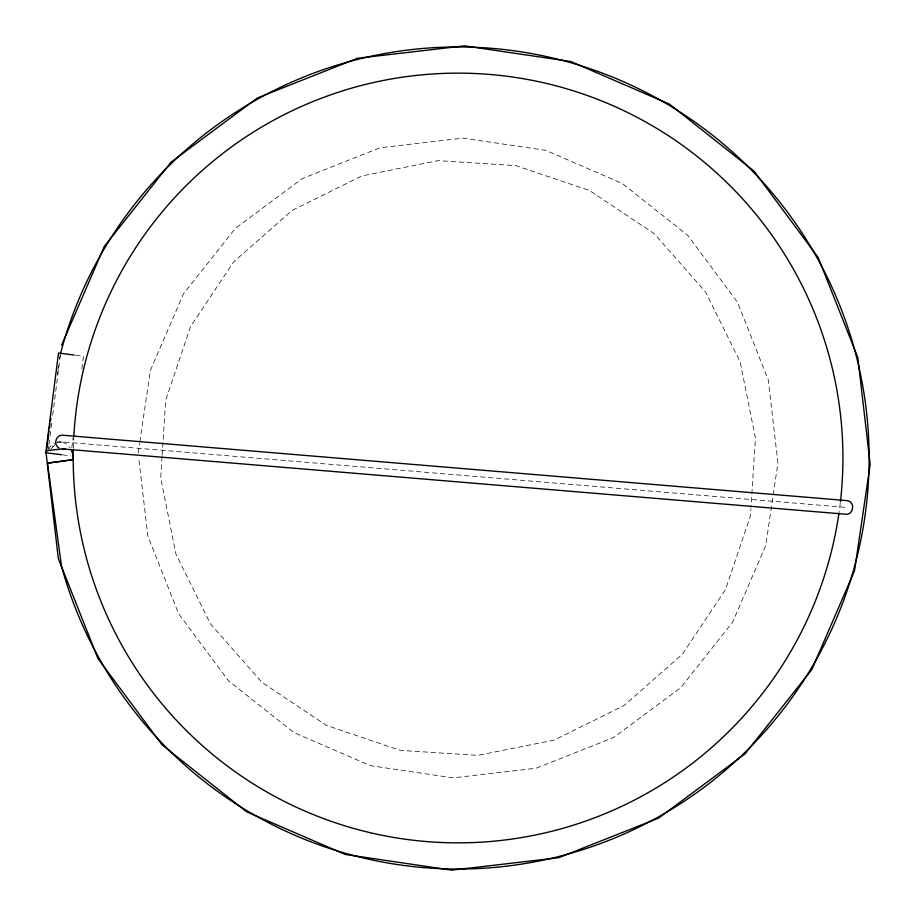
<?xml version="1.0" encoding="UTF-8"?>
<svg xmlns="http://www.w3.org/2000/svg" width="916" height="916" viewBox="0 0 916 916"><rect width="100%" height="100%" fill="white"/><g stroke="black" fill="none" stroke-linecap="round" stroke-linejoin="round"><path stroke-width="0.69" stroke-dasharray="4.58 3.44" d="M162.052 456.672L160.689 477.854L175.964 554.134L210.451 623.876L261.827 682.305L326.565 725.461L400.269 750.376L477.912 755.368L554.203 740.105L623.933 705.606L682.363 654.242L725.518 589.492L750.433 515.788L750.891 508.735M162.143 455.263L165.681 400.212L190.608 326.508L233.752 261.758L292.181 210.394L361.923 175.895L438.214 160.632L515.845 165.624L589.549 190.539L654.299 233.695L705.663 292.124L740.162 361.866L755.425 438.146L750.983 507.327M48.422 448.771L48.777 445.966M48.96 444.558L49.853 437.539M50.025 436.142L50.918 429.123M51.101 427.715L51.811 422.104M52.704 415.085L60.399 354.721M71.826 447.787L73.085 437.928M81.868 368.908L83.482 356.232L75.227 355.179M57.284 374.484L57.708 371.667M57.914 370.247L58.75 364.602M59.574 358.946L60.204 354.71M138.19 453.065L139.644 443.264M139.85 441.867L150.373 370.453L183.509 293.796L235.366 228.336L302.395 178.528L380.037 147.762L462.992 138.133L545.604 150.316L622.262 183.452L687.721 235.309L737.54 302.337L768.295 379.98L777.924 462.935L765.753 545.547L732.605 622.204L680.748 687.664L613.72 737.472L536.089 768.238L453.134 777.867L370.511 765.684L293.853 732.548L228.393 680.691L178.586 613.663L147.82 536.02L138.682 457.29M48.788 449.401L50.495 446.287L55.784 442.291M50.54 449.916L53.998 445.233M52.727 446.951L55.223 444.558M57.445 442.772L61.097 442.268L58.086 442.955M56.861 442.073L59.025 441.661L846.121 507.395M62.54 454.851L70.795 455.905M62.357 442.039L65.574 443.39L70.005 447.592M840.27 503.056A384.857 384.857 0 0 1 839.17 511.552M73.314 448.382A384.857 384.857 0 0 1 73.772 437.069"/><path stroke-width="1.37" d="M48.96 431.001L46.281 452.779M49.384 428.173L50.002 423.936M50.414 421.108L50.838 418.28M61.601 345.195L104.309 246.427L171.12 162.086L257.488 97.898L357.526 58.258L464.412 45.857L570.863 61.544L669.63 104.252L753.982 171.063L818.16 257.43L857.8 357.469L870.2 464.355L854.513 570.805L811.805 669.573L744.994 753.914L658.627 818.102L558.6 857.742L451.702 870.143L345.252 854.456L246.484 811.748L162.143 744.937L97.955 658.57L58.315 558.531L45.926 451.725L45.8 452.722L61.532 454.725M65.38 448.531L46.052 450.775L58.487 353.049L74.219 355.053M49.212 462.946L71.482 459.878M62.334 448.897L845.01 514.174C853.506 515.822 855.773 501.785 847.22 500.628L62.391 435.18C55.739 434.951 53.162 444.832 58.979 447.981M71.322 449.745L73.246 455.836L73.2 459.649L47.483 463.153L61.487 566.088A411.044 411.044 0 0 0 695.267 793.691A411.044 411.044 0 0 0 692.382 120.282A411.044 411.044 0 0 0 60.571 353.313M838.976 512.96A384.857 384.857 0 0 1 426.421 841.552A384.857 384.857 0 0 1 73.291 449.802M73.853 435.65A384.857 384.857 0 0 1 491.068 74.562A384.857 384.857 0 0 1 840.441 501.636"/></g></svg>
